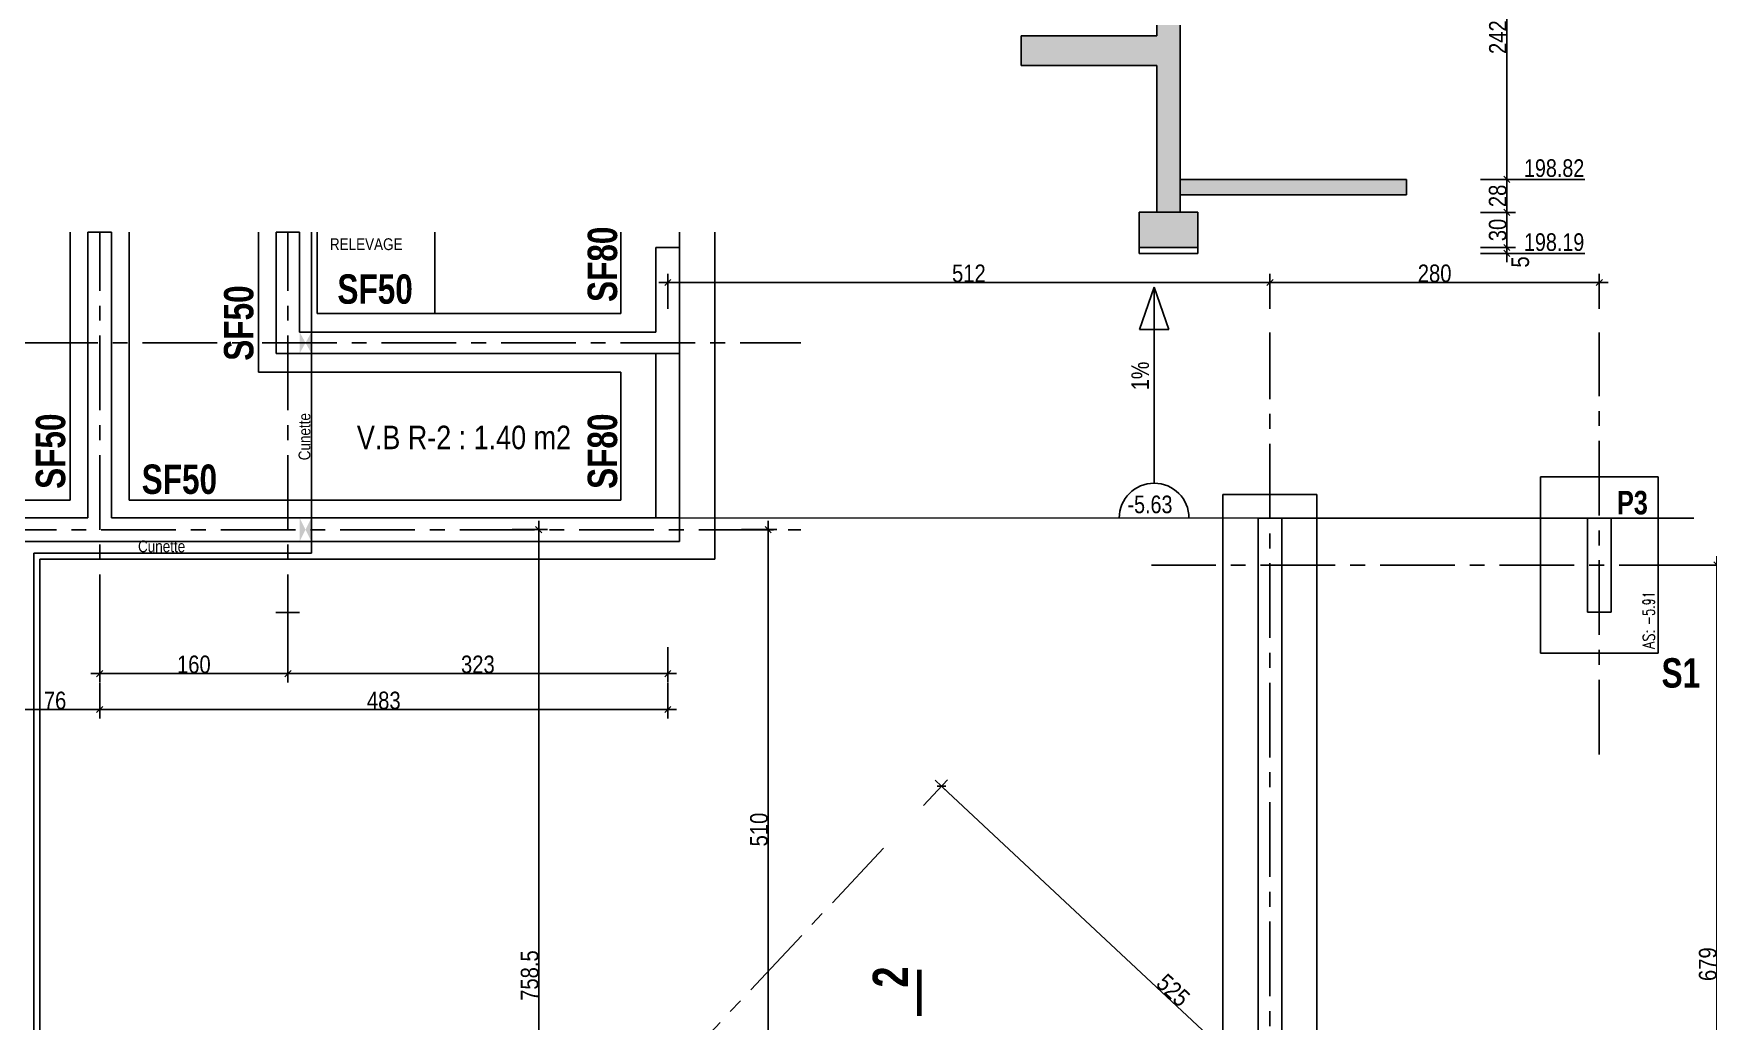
# Model space of a CAD drawing. Header units: millimetres. Extents: x -18089 to -10820, y 354 to 4554.
# Drawn here: x -13822 to -12398, y 1593 to 2434 of the extents above; entities that cross this region are included whole.
import ezdxf
from ezdxf.enums import TextEntityAlignment as Align

# ---------------------------------------------------------------- set-up
doc = ezdxf.new("R2010")
doc.units = ezdxf.units.MM
doc.linetypes.add('AXES', pattern=[50.8, 31.75, -6.35, 6.35, -6.35])
for name, color, linetype in [('01_cote_gen', 4, 'Continuous'), ('01_linteaux', 3, 'Continuous'), ('01_murs_coup', 5, 'Continuous'), ('01_poch_BN', 9, 'Continuous'), ('01_poch_murs', 251, 'Continuous'), ('01_sem', 42, 'Continuous'), ('01_texte', 230, 'Continuous'), ('01_tram_axes', 10, 'AXES'), ('AA_COTES', 2, 'Continuous')]:
    doc.layers.add(name, color=color, linetype=linetype)
doc.styles.add('ARIAL NA', font='ARIALN.TTF')
doc.styles.add('impact', font='impact.ttf')
doc.styles.add('MATTE_TXT', font='arial.ttf')
doc.styles.add('SIMPLEX1', font='SIMPLEX.shx', dxfattribs={"width": 0.8, "height": 10})
doc.styles.add('STYLE2', font='ARIALN.TTF')
doc.dimstyles.new('JB50', dxfattribs={"dimscale": 0.1, "dimtxt": 150, "dimasz": 15, "dimexe": 0.1, "dimexo": 0.1, "dimgap": 0.09, "dimtad": 1, "dimdec": 1, "dimdsep": 46, "dimtxsty": 'STYLE2', "dimblk1": 'BOND_G', "dimblk2": 'BOND_D', "dimsah": 1, "dimcen": 1.5, "dimdle": 0.01, "dimse1": 1, "dimse2": 1, "dimclrd": 4, "dimclre": 2, "dimclrt": 6, "dimazin": 2, "dimtfac": 2.333333, "dimtdec": 1, "dimtix": 1, "dimtmove": 2, "dimatfit": 3, "dimldrblk": 'BOND_G', "dimfxl": 1, "dimtolj": 1, "dimtzin": 0, "dimarcsym": 0})

# ---------------------------------------------------------------- blocks, each defined once
blk = doc.blocks.new('BOND_G')
at = {"layer": 'AA_COTES', "color": 0}
for p, q in [((0, -5), (0, 15)), ((5, 0), (-5, 0)), ((1.77, 1.77), (-1.77, -1.77))]:
    blk.add_line(p, q, dxfattribs=at)
blk = doc.blocks.new('BOND_D')
at = {"layer": 'AA_COTES', "color": 0}
for p, q in [((5, 0), (-5, 0)), ((-1.77, -1.77), (1.77, 1.77)), ((0, 5), (0, -15))]:
    blk.add_line(p, q, dxfattribs=at)
blk = doc.blocks.new('*D525')
at = {"layer": '01_cote_gen', "color": 4, "lineweight": -2, "ltscale": 2, "transparency": 16777216}
blk.add_line((-13281.3, 2221.7), (-12772.3, 2221.7), dxfattribs=at)
at = {"layer": 'DEFPOINTS', "color": 0, "ltscale": 2, "transparency": 16777216}
for p in [(-12770.8, 2221.7), (-13282.8, 2214), (-12770.8, 2179.2)]:
    blk.add_point(p, dxfattribs=at)
at = {"layer": '01_cote_gen', "color": 4, "lineweight": -2, "ltscale": 2, "transparency": 16777216, "xscale": 1.5, "yscale": 1.5, "zscale": 1.5, "rotation": 180}
blk.add_blockref('BOND_G', (-13282.8, 2221.7), dxfattribs=at)
at = {"layer": '01_cote_gen', "color": 4, "lineweight": -2, "ltscale": 2, "transparency": 16777216, "xscale": 1.5, "yscale": 1.5, "zscale": 1.5}
blk.add_blockref('BOND_D', (-12770.8, 2221.7), dxfattribs=at)
at = {"layer": '01_cote_gen', "color": 6, "ltscale": 2, "transparency": 16777216, "insert": (-13026.8, 2229.4), "char_height": 15, "attachment_point": 5, "style": 'STYLE2'}
blk.add_mtext('\\A1;512', dxfattribs=at)
blk = doc.blocks.new('*D526')
at = {"layer": '01_cote_gen', "color": 4, "lineweight": -2, "ltscale": 2, "transparency": 16777216}
blk.add_line((-12769.3, 2221.7), (-12492.3, 2221.7), dxfattribs=at)
at = {"layer": 'DEFPOINTS', "color": 0, "ltscale": 2, "transparency": 16777216}
for p in [(-12490.8, 2221.7), (-12770.8, 2179.2), (-12490.8, 2179.2)]:
    blk.add_point(p, dxfattribs=at)
at = {"layer": '01_cote_gen', "color": 4, "lineweight": -2, "ltscale": 2, "transparency": 16777216, "xscale": 1.5, "yscale": 1.5, "zscale": 1.5, "rotation": 180}
blk.add_blockref('BOND_G', (-12770.8, 2221.7), dxfattribs=at)
at = {"layer": '01_cote_gen', "color": 4, "lineweight": -2, "ltscale": 2, "transparency": 16777216, "xscale": 1.5, "yscale": 1.5, "zscale": 1.5}
blk.add_blockref('BOND_D', (-12490.8, 2221.7), dxfattribs=at)
at = {"layer": '01_cote_gen', "color": 6, "ltscale": 2, "transparency": 16777216, "insert": (-12630.8, 2229.4), "char_height": 15, "attachment_point": 5, "style": 'STYLE2'}
blk.add_mtext('\\A1;280', dxfattribs=at)
blk = doc.blocks.new('*D527')
at = {"layer": '01_cote_gen', "color": 4, "lineweight": -2, "ltscale": 2, "transparency": 16777216}
blk.add_line((-13284.3, 1889.1), (-13604.3, 1889.1), dxfattribs=at)
at = {"layer": 'DEFPOINTS', "color": 0, "ltscale": 2, "transparency": 16777216}
for p in [(-13605.8, 1909.9), (-13282.8, 1909.9), (-13605.8, 1889.1)]:
    blk.add_point(p, dxfattribs=at)
at = {"layer": '01_cote_gen', "color": 4, "lineweight": -2, "ltscale": 2, "transparency": 16777216, "xscale": 1.5, "yscale": 1.5, "zscale": 1.5, "rotation": 180}
blk.add_blockref('BOND_D', (-13605.8, 1889.1), dxfattribs=at)
at = {"layer": '01_cote_gen', "color": 4, "lineweight": -2, "ltscale": 2, "transparency": 16777216, "xscale": 1.5, "yscale": 1.5, "zscale": 1.5}
blk.add_blockref('BOND_G', (-13282.8, 1889.1), dxfattribs=at)
at = {"layer": '01_cote_gen', "color": 6, "ltscale": 2, "transparency": 16777216, "insert": (-13444.3, 1896.8), "char_height": 15, "attachment_point": 5, "style": 'STYLE2'}
blk.add_mtext('\\A1;323', dxfattribs=at)
blk = doc.blocks.new('*D528')
at = {"layer": '01_cote_gen', "color": 4, "lineweight": -2, "ltscale": 2, "transparency": 16777216}
blk.add_line((-13607.3, 1889.1), (-13764.3, 1889.1), dxfattribs=at)
at = {"layer": 'DEFPOINTS', "color": 0, "ltscale": 2, "transparency": 16777216}
for p in [(-13765.8, 1909.9), (-13605.8, 1909.9), (-13765.8, 1889.1)]:
    blk.add_point(p, dxfattribs=at)
at = {"layer": '01_cote_gen', "color": 4, "lineweight": -2, "ltscale": 2, "transparency": 16777216, "xscale": 1.5, "yscale": 1.5, "zscale": 1.5, "rotation": 180}
blk.add_blockref('BOND_D', (-13765.8, 1889.1), dxfattribs=at)
at = {"layer": '01_cote_gen', "color": 4, "lineweight": -2, "ltscale": 2, "transparency": 16777216, "xscale": 1.5, "yscale": 1.5, "zscale": 1.5}
blk.add_blockref('BOND_G', (-13605.8, 1889.1), dxfattribs=at)
at = {"layer": '01_cote_gen', "color": 6, "ltscale": 2, "transparency": 16777216, "insert": (-13685.8, 1896.8), "char_height": 15, "attachment_point": 5, "style": 'STYLE2'}
blk.add_mtext('\\A1;160', dxfattribs=at)
blk = doc.blocks.new('*D529')
at = {"layer": '01_cote_gen', "color": 4, "lineweight": -2, "ltscale": 2, "transparency": 16777216}
blk.add_line((-13284.3, 1858.5), (-13764.3, 1858.5), dxfattribs=at)
at = {"layer": 'DEFPOINTS', "color": 0, "ltscale": 2, "transparency": 16777216}
for p in [(-13765.8, 1881.6), (-13282.8, 1881.6), (-13765.8, 1858.5)]:
    blk.add_point(p, dxfattribs=at)
at = {"layer": '01_cote_gen', "color": 4, "lineweight": -2, "ltscale": 2, "transparency": 16777216, "xscale": 1.5, "yscale": 1.5, "zscale": 1.5, "rotation": 180}
blk.add_blockref('BOND_D', (-13765.8, 1858.5), dxfattribs=at)
at = {"layer": '01_cote_gen', "color": 4, "lineweight": -2, "ltscale": 2, "transparency": 16777216, "xscale": 1.5, "yscale": 1.5, "zscale": 1.5}
blk.add_blockref('BOND_G', (-13282.8, 1858.5), dxfattribs=at)
at = {"layer": '01_cote_gen', "color": 6, "ltscale": 2, "transparency": 16777216, "insert": (-13524.3, 1866.1), "char_height": 15, "attachment_point": 5, "style": 'STYLE2'}
blk.add_mtext('\\A1;483', dxfattribs=at)
blk = doc.blocks.new('*D530')
at = {"layer": '01_cote_gen', "color": 4, "lineweight": -2, "ltscale": 2, "transparency": 16777216}
blk.add_line((-13767.3, 1858.5), (-13840.3, 1858.5), dxfattribs=at)
at = {"layer": 'DEFPOINTS', "color": 0, "ltscale": 2, "transparency": 16777216}
for p in [(-13841.8, 2068.2), (-13841.8, 1858.5), (-13765.8, 1851)]:
    blk.add_point(p, dxfattribs=at)
at = {"layer": '01_cote_gen', "color": 4, "lineweight": -2, "ltscale": 2, "transparency": 16777216, "xscale": 1.5, "yscale": 1.5, "zscale": 1.5, "rotation": 180}
blk.add_blockref('BOND_D', (-13841.8, 1858.5), dxfattribs=at)
at = {"layer": '01_cote_gen', "color": 4, "lineweight": -2, "ltscale": 2, "transparency": 16777216, "xscale": 1.5, "yscale": 1.5, "zscale": 1.5}
blk.add_blockref('BOND_G', (-13765.8, 1858.5), dxfattribs=at)
at = {"layer": '01_cote_gen', "color": 6, "ltscale": 2, "transparency": 16777216, "insert": (-13803.8, 1866.1), "char_height": 15, "attachment_point": 5, "style": 'STYLE2'}
blk.add_mtext('\\A1;76', dxfattribs=at)
blk = doc.blocks.new('*D531')
at = {"layer": '01_cote_gen', "color": 4, "lineweight": -2, "ltscale": 2, "transparency": 16777216}
blk.add_line((-13049, 1792.3), (-12667.6, 1435.9), dxfattribs=at)
at = {"layer": 'DEFPOINTS', "color": 0, "ltscale": 2, "transparency": 16777216}
for p in [(-13099.4, 1740.5), (-12666.5, 1434.8), (-12715.9, 1382.1)]:
    blk.add_point(p, dxfattribs=at)
at = {"layer": '01_cote_gen', "color": 4, "lineweight": -2, "ltscale": 2, "transparency": 16777216, "xscale": 1.5, "yscale": 1.5, "zscale": 1.5}
for name, p, rotation in [('BOND_G', (-13050.1, 1793.3), 136.9369686569223), ('BOND_D', (-12666.5, 1434.8), 316.9369686569223)]:
    blk.add_blockref(name, p, dxfattribs=dict(at, rotation=rotation))
at = {"layer": '01_cote_gen', "color": 6, "ltscale": 2, "transparency": 16777216, "insert": (-12853.1, 1619.7), "char_height": 15, "attachment_point": 5, "rotation": 316.937, "style": 'STYLE2'}
blk.add_mtext('\\A1;525', dxfattribs=at)
blk = doc.blocks.new('*D540')
at = {"layer": '01_cote_gen', "color": 4, "lineweight": -2, "ltscale": 2, "transparency": 16777216}
blk.add_line((-13197.5, 2010), (-13197.5, 1502.9), dxfattribs=at)
at = {"layer": 'DEFPOINTS', "color": 0, "ltscale": 2, "transparency": 16777216}
for p in [(-13169.6, 2011.5), (-13215, 1501.4), (-13197.5, 1501.4)]:
    blk.add_point(p, dxfattribs=at)
at = {"layer": '01_cote_gen', "color": 4, "lineweight": -2, "ltscale": 2, "transparency": 16777216, "xscale": 1.5, "yscale": 1.5, "zscale": 1.5}
for name, p, rotation in [('BOND_G', (-13197.5, 2011.5), 90), ('BOND_D', (-13197.5, 1501.4), 270)]:
    blk.add_blockref(name, p, dxfattribs=dict(at, rotation=rotation))
at = {"layer": '01_cote_gen', "color": 6, "ltscale": 2, "transparency": 16777216, "insert": (-13205.2, 1756.4), "char_height": 15, "attachment_point": 5, "rotation": 90, "style": 'STYLE2'}
blk.add_mtext('\\A1;510', dxfattribs=at)
blk = doc.blocks.new('*D543')
at = {"layer": '01_cote_gen', "color": 4, "lineweight": -2, "ltscale": 2, "transparency": 16777216}
blk.add_line((-13392.5, 2010), (-13392.5, 1254.4), dxfattribs=at)
at = {"layer": 'DEFPOINTS', "color": 0, "ltscale": 2, "transparency": 16777216}
for p in [(-13494, 2011.5), (-13415, 1252.9), (-13392.5, 1252.9)]:
    blk.add_point(p, dxfattribs=at)
at = {"layer": '01_cote_gen', "color": 4, "lineweight": -2, "ltscale": 2, "transparency": 16777216, "xscale": 1.5, "yscale": 1.5, "zscale": 1.5}
for name, p, rotation in [('BOND_G', (-13392.5, 2011.5), 90), ('BOND_D', (-13392.5, 1252.9), 270)]:
    blk.add_blockref(name, p, dxfattribs=dict(at, rotation=rotation))
at = {"layer": '01_cote_gen', "color": 6, "ltscale": 2, "transparency": 16777216, "insert": (-13400.2, 1632.2), "char_height": 15, "attachment_point": 5, "rotation": 90, "style": 'STYLE2'}
blk.add_mtext('\\A1;758.5', dxfattribs=at)
blk = doc.blocks.new('*D761')
at = {"layer": '01_cote_gen', "color": 4, "lineweight": -2, "ltscale": 2, "transparency": 16777216}
blk.add_line((-12390.8, 1979.9), (-12390.8, 1303.9), dxfattribs=at)
at = {"layer": 'DEFPOINTS', "color": 0, "ltscale": 2, "transparency": 16777216}
for p in [(-12410.5, 1981.4), (-12410.5, 1302.4), (-12390.8, 1302.4)]:
    blk.add_point(p, dxfattribs=at)
at = {"layer": '01_cote_gen', "color": 4, "lineweight": -2, "ltscale": 2, "transparency": 16777216, "xscale": 1.5, "yscale": 1.5, "zscale": 1.5}
for name, p, rotation in [('BOND_G', (-12390.8, 1981.4), 90), ('BOND_D', (-12390.8, 1302.4), 270)]:
    blk.add_blockref(name, p, dxfattribs=dict(at, rotation=rotation))
at = {"layer": '01_cote_gen', "color": 6, "ltscale": 2, "transparency": 16777216, "insert": (-12398.5, 1641.9), "char_height": 15, "attachment_point": 5, "rotation": 90, "style": 'STYLE2'}
blk.add_mtext('\\A1;679', dxfattribs=at)
blk = doc.blocks.new('*D830')
at = {"layer": '01_cote_gen', "color": 4, "lineweight": -2, "transparency": 16777216}
blk.add_line((-12569.4, 2549.9), (-12569.4, 2310.9), dxfattribs=at)
at = {"layer": 'DEFPOINTS', "color": 0, "transparency": 16777216}
for p in [(-12654.8, 2551.4), (-12654.8, 2309.4), (-12569.4, 2309.4)]:
    blk.add_point(p, dxfattribs=at)
at = {"layer": '01_cote_gen', "color": 4, "lineweight": -2, "transparency": 16777216, "xscale": 1.5, "yscale": 1.5, "zscale": 1.5}
for name, p, rotation in [('BOND_G', (-12569.4, 2551.4), 90), ('BOND_D', (-12569.4, 2309.4), 270)]:
    blk.add_blockref(name, p, dxfattribs=dict(at, rotation=rotation))
at = {"layer": '01_cote_gen', "color": 6, "transparency": 16777216, "insert": (-12577, 2430.4), "char_height": 15, "attachment_point": 5, "rotation": 90, "style": 'STYLE2'}
blk.add_mtext('\\A1;242', dxfattribs=at)
blk = doc.blocks.new('*D831')
at = {"layer": '01_cote_gen', "color": 4, "lineweight": -2, "transparency": 16777216}
blk.add_line((-12569.4, 2307.9), (-12569.4, 2282.9), dxfattribs=at)
at = {"layer": 'DEFPOINTS', "color": 0, "transparency": 16777216}
for p in [(-12654.8, 2309.4), (-12832, 2281.4), (-12569.4, 2281.4)]:
    blk.add_point(p, dxfattribs=at)
at = {"layer": '01_cote_gen', "color": 4, "lineweight": -2, "transparency": 16777216, "xscale": 1.5, "yscale": 1.5, "zscale": 1.5}
for name, p, rotation in [('BOND_G', (-12569.4, 2309.4), 90), ('BOND_D', (-12569.4, 2281.4), 270)]:
    blk.add_blockref(name, p, dxfattribs=dict(at, rotation=rotation))
at = {"layer": '01_cote_gen', "color": 6, "transparency": 16777216, "insert": (-12577.1, 2295.4), "char_height": 15, "attachment_point": 5, "rotation": 90, "style": 'STYLE2'}
blk.add_mtext('\\A1;28', dxfattribs=at)
blk = doc.blocks.new('*D832')
at = {"layer": '01_cote_gen', "color": 4, "lineweight": -2, "transparency": 16777216}
blk.add_line((-12569.4, 2279.9), (-12569.4, 2253), dxfattribs=at)
at = {"layer": 'DEFPOINTS', "color": 0, "transparency": 16777216}
for p in [(-12832, 2281.4), (-12832, 2251.5), (-12569.4, 2251.5)]:
    blk.add_point(p, dxfattribs=at)
at = {"layer": '01_cote_gen', "color": 4, "lineweight": -2, "transparency": 16777216, "xscale": 1.5, "yscale": 1.5, "zscale": 1.5}
for name, p, rotation in [('BOND_G', (-12569.4, 2281.4), 90), ('BOND_D', (-12569.4, 2251.5), 270)]:
    blk.add_blockref(name, p, dxfattribs=dict(at, rotation=rotation))
at = {"layer": '01_cote_gen', "color": 6, "transparency": 16777216, "insert": (-12577.1, 2266.4), "char_height": 15, "attachment_point": 5, "rotation": 90, "style": 'STYLE2'}
blk.add_mtext('\\A1;30', dxfattribs=at)
blk = doc.blocks.new('*D833')
at = {"layer": '01_cote_gen', "color": 4, "lineweight": -2, "transparency": 16777216}
blk.add_line((-12569.4, 2250), (-12569.4, 2248), dxfattribs=at)
at = {"layer": 'DEFPOINTS', "color": 0, "transparency": 16777216}
for p in [(-12832, 2251.5), (-12835.7, 2246.5), (-12569.4, 2246.5)]:
    blk.add_point(p, dxfattribs=at)
at = {"layer": '01_cote_gen', "color": 4, "lineweight": -2, "transparency": 16777216, "xscale": 1.5, "yscale": 1.5, "zscale": 1.5}
for name, p, rotation in [('BOND_G', (-12569.4, 2251.5), 90), ('BOND_D', (-12569.4, 2246.5), 270)]:
    blk.add_blockref(name, p, dxfattribs=dict(at, rotation=rotation))
at = {"layer": '01_cote_gen', "color": 6, "transparency": 16777216, "insert": (-12557.9, 2239.2), "char_height": 15, "attachment_point": 5, "rotation": 90, "style": 'STYLE2'}
blk.add_mtext('\\A1;5', dxfattribs=at)

msp = doc.modelspace()

# ---------------------------------------------------------------- hatches: boundary and pattern name
at = {"layer": '01_poch_BN'}
h = msp.add_hatch(color=256, dxfattribs=at)
h.dxf.hatch_style = 1
h.paths.add_polyline_path([(-12762.02, 2838.43), (-12654.81, 2838.43), (-12654.81, 2860.43), (-12762.02, 2860.43), (-12762.02, 2933.16), (-12782.02, 2933.16), (-12782.02, 2752.43), (-12982.22, 2752.43), (-12982.22, 2717.43), (-12867.02, 2717.43), (-12867.02, 2431.43), (-12982.22, 2431.43), (-12982.22, 2406.43), (-12867.02, 2406.43), (-12867.02, 2281.43), (-12847.02, 2281.43), (-12847.02, 2717.43), (-12782.02, 2717.43), (-12782.02, 2551.43), (-12654.81, 2551.43), (-12654.81, 2573.43), (-12745, 2573.43), (-12746.02, 2564.66), (-12746.04, 2573.43), (-12762.02, 2573.43)])
h.paths.add_polyline_path([(-12654.81, 2309.43), (-12847.02, 2309.43), (-12847.02, 2296.43), (-12654.81, 2296.43)])
h.paths.add_polyline_path([(-12832.02, 2281.43), (-12882.02, 2281.43), (-12882.02, 2251.47), (-12832.02, 2251.47)])

# ---------------------------------------------------------------- linework, layer by layer
at = {"layer": '01_cote_gen', "ltscale": 2}
msp.add_line((-13272.84, 2264.43), (-13272.84, 2251.45), dxfattribs=at)
at = {"layer": '01_linteaux'}
for p, q in [((-13292.84, 2021.45), (-13292.84, 2161.45)), ((-13272.84, 2021.45), (-13272.84, 2161.45))]:
    msp.add_line(p, q, dxfattribs=at)
at = {"layer": '01_murs_coup'}
for p, q in [((-12867.02, 2717.43), (-12867.02, 2431.43)), ((-12847.02, 2717.43), (-12847.02, 2281.43)), ((-12867.02, 2431.43), (-12982.22, 2431.43)), ((-12867.02, 2406.43), (-12982.22, 2406.43)), ((-12867.02, 2406.43), (-12867.02, 2281.43)), ((-12654.81, 2309.43), (-12847.02, 2309.43)), ((-12654.81, 2296.43), (-12847.02, 2296.43)), ((-12882.02, 2281.43), (-12882.02, 2246.47)), ((-12832.02, 2281.43), (-12882.02, 2281.43)), ((-12832.02, 2281.43), (-12832.02, 2246.47)), ((-13775.83, 2264.43), (-13775.83, 2021.45)), ((-13755.83, 2264.43), (-13755.83, 2021.45)), ((-13615.83, 2161.45), (-13615.83, 2264.43)), ((-13595.83, 2264.43), (-13595.83, 2179.45)), ((-13292.84, 2251.45), (-13272.84, 2251.45)), ((-13292.84, 2251.45), (-13292.84, 2179.45)), ((-13272.84, 2251.45), (-13272.84, 2161.45)), ((-12832.02, 2251.47), (-12882.02, 2251.47)), ((-12832.02, 2246.47), (-12882.02, 2246.47)), ((-13595.83, 2179.45), (-13292.84, 2179.45)), ((-13272.84, 2161.45), (-13615.83, 2161.45)), ((-13775.83, 2021.45), (-13851.83, 2021.45)), ((-13755.83, 2021.45), (-13272.84, 2021.45)), ((-13272.84, 2021.45), (-13272.84, 2001.45)), ((-12780.83, 2021.39), (-12760.83, 2021.39)), ((-12780.83, 2021.39), (-12780.83, 1292.39)), ((-12760.83, 2021.39), (-12760.83, 1312.39)), ((-12500.83, 2021.39), (-12480.83, 2021.39)), ((-12500.83, 1941.39), (-12500.83, 2021.39)), ((-12480.83, 2021.39), (-12480.83, 1941.39)), ((-13272.84, 2001.45), (-13831.83, 2001.45)), ((-12480.83, 1941.39), (-12500.83, 1941.39))]:
    msp.add_line(p, q, dxfattribs=at)
at = {"layer": '01_murs_coup', "color": 2, "ltscale": 2}
msp.add_line((-13595.97, 1940.93), (-13615.97, 1940.93), dxfattribs=at)
at = {"layer": '01_poch_BN'}
for p, q in [((-12982.22, 2431.43), (-12982.22, 2406.43)), ((-12654.81, 2309.43), (-12654.81, 2296.43))]:
    msp.add_line(p, q, dxfattribs=at)
at = {"layer": '01_poch_murs'}
for p, q in [((-13775.83, 2264.43), (-13755.83, 2264.43)), ((-13615.83, 2264.43), (-13595.83, 2264.43))]:
    msp.add_line(p, q, dxfattribs=at)
at = {"layer": '01_sem', "ltscale": 2}
for p, q in [((-13790.83, 2036.45), (-13790.83, 2264.43)), ((-13740.83, 2036.45), (-13740.83, 2264.43)), ((-13630.83, 2145.45), (-13630.83, 2264.43)), ((-13585.83, 2264.43), (-13585.83, 1991.45)), ((-13580.83, 2195.45), (-13580.83, 2264.43)), ((-13480.83, 2195.45), (-13480.83, 2264.43)), ((-13322.84, 2195.45), (-13322.84, 2264.43)), ((-13242.84, 1986.45), (-13242.84, 2264.43)), ((-13580.83, 2195.45), (-13322.84, 2195.45)), ((-13630.83, 2145.45), (-13322.84, 2145.45)), ((-13322.84, 2036.45), (-13322.84, 2145.45)), ((-12540.83, 1906.35), (-12540.83, 2056.35)), ((-12440.83, 2056.35), (-12540.83, 2056.35)), ((-12440.83, 1906.35), (-12440.83, 2056.35)), ((-12810.83, 1333.96), (-12810.83, 2041.39)), ((-12810.83, 2041.39), (-12730.83, 2041.39)), ((-12730.83, 1342.39), (-12730.83, 2041.39)), ((-13866.83, 2036.45), (-13790.83, 2036.45)), ((-13740.83, 2036.45), (-13322.84, 2036.45)), ((-12780.83, 2021.39), (-13272.84, 2021.45)), ((-12760.83, 2021.39), (-12500.83, 2021.39)), ((-12480.83, 2021.39), (-12410.48, 2021.39)), ((-13585.83, 1991.45), (-13821.83, 1991.45)), ((-13821.83, 1218.27), (-13821.83, 1991.45)), ((-13816.83, 1986.45), (-13242.84, 1986.45)), ((-13816.83, 1231.86), (-13816.83, 1986.45)), ((-12440.83, 1906.35), (-12540.83, 1906.35))]:
    msp.add_line(p, q, dxfattribs=at)
for points in [[(-13595.83, 2179.45), (-13595.83, 2161.45), (-13585.83, 2161.45), (-13585.83, 2179.45)], [(-13595.83, 2021.45), (-13595.83, 2001.45), (-13585.83, 2001.45), (-13585.83, 2021.45)]]:
    msp.add_solid(points, dxfattribs=at)
at = {"layer": '01_texte'}
for p, q in [((-12561.92, 2309.43), (-12502.98, 2309.43)), ((-12561.92, 2246.47), (-12502.98, 2246.47)), ((-12869.31, 2217.76), (-12881.7, 2181.83)), ((-12869.31, 2051.03), (-12869.31, 2217.76)), ((-12869.31, 2217.76), (-12856.92, 2181.83)), ((-12856.92, 2181.83), (-12881.7, 2181.83))]:
    msp.add_line(p, q, dxfattribs=at)
at = {"layer": '01_texte', "const_width": 4}
msp.add_lwpolyline([(-13068.92, 1597.75), (-13068.92, 1637.17)], dxfattribs=at)
at = {"layer": '01_texte'}
msp.add_arc((-12869.31, 2021.39), 29.64, 0, 180, dxfattribs=at)
at = {"layer": '01_tram_axes', "ltscale": 2}
for p, q in [((-13765.83, 1909.88), (-13765.83, 2264.43)), ((-13605.83, 1909.88), (-13605.83, 2264.43)), ((-12770.83, 1208.2), (-12770.83, 2179.18)), ((-12490.83, 1820.32), (-12490.83, 2179.17)), ((-13932.56, 2170.45), (-13169.62, 2170.45)), ((-13967.72, 2011.45), (-13169.62, 2011.45)), ((-12410.48, 1981.36), (-12871.5, 1981.36)), ((-13099.43, 1740.52), (-13591.29, 1215.65))]:
    msp.add_line(p, q, dxfattribs=at)

# ---------------------------------------------------------------- texts
at = {"layer": '01_texte', "style": 'MATTE_TXT', "width": 0.8}
for s, p in [('198.82', (-12529.2, 2307.05)), ('198.19', (-12529.2, 2244.09)), ('-5.63', (-12872.83, 2020.99))]:
    msp.add_text(s, height=15, dxfattribs=at).set_placement(p, align=Align.BOTTOM_CENTER)
at = {"layer": '01_texte', "style": 'impact'}
for s, height, p in [('SF80', 25, (-13318.4, 2237.23)), ('SF50', 25, (-13627.66, 2187.23)), ('SF50', 25, (-13787.66, 2078.23)), ('SF80', 25, (-13318.4, 2078.23)), ('2', 30, (-13069.57, 1630.99))]:
    msp.add_text(s, height=height, rotation=90, dxfattribs=at).set_placement(p, align=Align.BOTTOM_CENTER)
at = {"layer": '01_texte', "style": 'ARIAL NA'}
for s, height, p in [('RELEVAGE', 10, (-13570.11, 2249.32)), ('V.B R-2 : 1.40 m2', 20, (-13547.15, 2079.93)), ('Cunette', 10, (-13733.26, 1992.3))]:
    msp.add_text(s, height=height, dxfattribs=at).set_placement(p)
at = {"layer": '01_texte', "style": 'impact'}
for s, height, p in [('SF50', 25, (-13531.66, 2196.15)), ('SF50', 25, (-13698.08, 2034.41)), ('P3', 20, (-12462.64, 2018.5)), ('S1', 25, (-12421.45, 1869.65))]:
    msp.add_text(s, height=height, dxfattribs=at).set_placement(p, align=Align.BOTTOM_CENTER)
at = {"layer": '01_texte'}
for s, height, style, width, p in [('1%%%', 15, 'MATTE_TXT', 0.8, (-12869.15, 2142.27)), ('-5.91', 10, 'SIMPLEX1', 0.7, (-12440.79, 1944.71)), ('AS:', 10, 'SIMPLEX1', 0.8, (-12440.79, 1918.43))]:
    msp.add_text(s, height=height, rotation=90, dxfattribs=dict(at, style=style, width=width)).set_placement(p, align=Align.BOTTOM_CENTER)
at = {"layer": '01_texte', "style": 'ARIAL NA'}
msp.add_text('Cunette', height=10, rotation=90, dxfattribs=at).set_placement((-13586.74, 2070.51))

# ---------------------------------------------------------------- dimensions: what is measured, and where the dimension line sits
at = {"layer": '01_cote_gen'}
for base, p1, p2, picture, middle in [((-12569.42, 2309.43), (-12654.81, 2551.43), (-12654.81, 2309.43), '*D830', (-12576.96, 2430.43)), ((-12569.42, 2281.43), (-12654.81, 2309.43), (-12832.02, 2281.43), '*D831', (-12577.09, 2295.43)), ((-12569.42, 2251.47), (-12832.02, 2281.43), (-12832.02, 2251.47), '*D832', (-12577.09, 2266.45))]:
    dim = msp.add_linear_dim(base=base, p1=p1, p2=p2, angle=90, dimstyle='JB50', dxfattribs=at)
    dim.commit()
    dim.dimension.update_dxf_attribs({"geometry": picture, "text_midpoint": middle})
dim = msp.add_linear_dim(base=(-12569.42, 2246.47), p1=(-12832.02, 2251.47), p2=(-12835.74, 2246.47), angle=90, dimstyle='JB50', dxfattribs=at)
dim.commit()
dim.dimension.update_dxf_attribs({"geometry": '*D833', "text_midpoint": (-12557.94, 2239.24), "dimtype": 160})
at = {"layer": '01_cote_gen', "ltscale": 2}
for base, p1, p2, picture, middle in [((-12770.83, 2221.74), (-13282.84, 2213.99), (-12770.83, 2179.18), '*D525', (-13026.83, 2229.41)), ((-12490.83, 2221.74), (-12770.83, 2179.18), (-12490.83, 2179.18), '*D526', (-12630.83, 2229.41)), ((-13841.83, 1858.48), (-13765.83, 1850.98), (-13841.83, 2068.2), '*D530', (-13803.83, 1866.15)), ((-13765.83, 1889.14), (-13605.83, 1909.88), (-13765.83, 1909.88), '*D528', (-13685.83, 1896.81)), ((-13605.83, 1889.14), (-13282.84, 1909.88), (-13605.83, 1909.88), '*D527', (-13444.33, 1896.81)), ((-13765.83, 1858.48), (-13282.84, 1881.64), (-13765.83, 1881.64), '*D529', (-13524.33, 1866.15))]:
    dim = msp.add_linear_dim(base=base, p1=p1, p2=p2, dimstyle='JB50', dxfattribs=at)
    dim.commit()
    dim.dimension.update_dxf_attribs({"geometry": picture, "text_midpoint": middle})
for base, p1, p2, picture, middle in [((-13392.5, 1252.95), (-13494, 2011.45), (-13415, 1252.95), '*D543', (-13400.17, 1632.2)), ((-13197.5, 1501.43), (-13169.62, 2011.45), (-13215, 1501.43), '*D540', (-13205.17, 1756.44)), ((-12390.79, 1302.39), (-12410.48, 1981.36), (-12410.48, 1302.39), '*D761', (-12398.45, 1641.87))]:
    dim = msp.add_linear_dim(base=base, p1=p1, p2=p2, angle=90, dimstyle='JB50', dxfattribs=at)
    dim.commit()
    dim.dimension.update_dxf_attribs({"geometry": picture, "text_midpoint": middle})
dim = msp.add_aligned_dim(p1=(-13099.43, 1740.52), p2=(-12715.86, 1382.05), distance=72.25, dimstyle='JB50', dxfattribs=at)
dim.commit()
dim.dimension.update_dxf_attribs({"geometry": '*D531', "text_midpoint": (-12853.08, 1619.67)})

doc.saveas('drawing.dxf')
